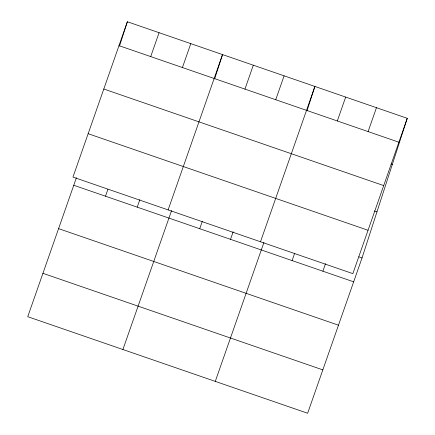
<?xml version="1.0" encoding="UTF-8"?>
<svg xmlns="http://www.w3.org/2000/svg" width="435" height="435" viewBox="0 0 435 435"><rect width="100%" height="100%" fill="white"/><g stroke="black" fill="none" stroke-linecap="round" stroke-linejoin="round"><path stroke-width="0.65" d="M119.478 46.066L127.357 21.75L407.258 118.315L362.04 257.922L307.643 413.25L27.742 316.685L76.413 177.714M214.645 78.898L222.524 54.582L168.127 209.909M307.012 110.762L314.891 86.445L260.494 241.773M127.357 21.75L72.96 177.078L352.861 273.637L407.258 118.315M150.711 56.593L159.079 32.696M105.493 196.201L107.913 189.285M182.428 67.534L190.802 43.636M137.215 207.147L139.858 199.6M122.909 349.517L171.58 210.545M244.943 89.104L253.311 65.201M199.725 228.712L202.367 221.165M275.73 99.724L284.099 75.826M230.512 239.337L233.155 231.79M215.276 381.386L263.947 242.409M337.31 120.968L345.678 97.07M292.092 260.581L294.511 253.659M368.097 131.587L376.465 107.69M322.879 271.201L325.521 263.653M118.989 45.648L398.884 142.212M391.049 163.941L392.332 164.386M103.796 89.017L383.697 185.582M374.394 210.97L376.96 211.85M88.147 133.703L368.048 230.267M358.831 256.819L362.04 257.922M73.771 185.261L353.671 281.826M58.584 228.631L338.479 325.195M42.934 273.316L322.83 369.88"/></g></svg>
